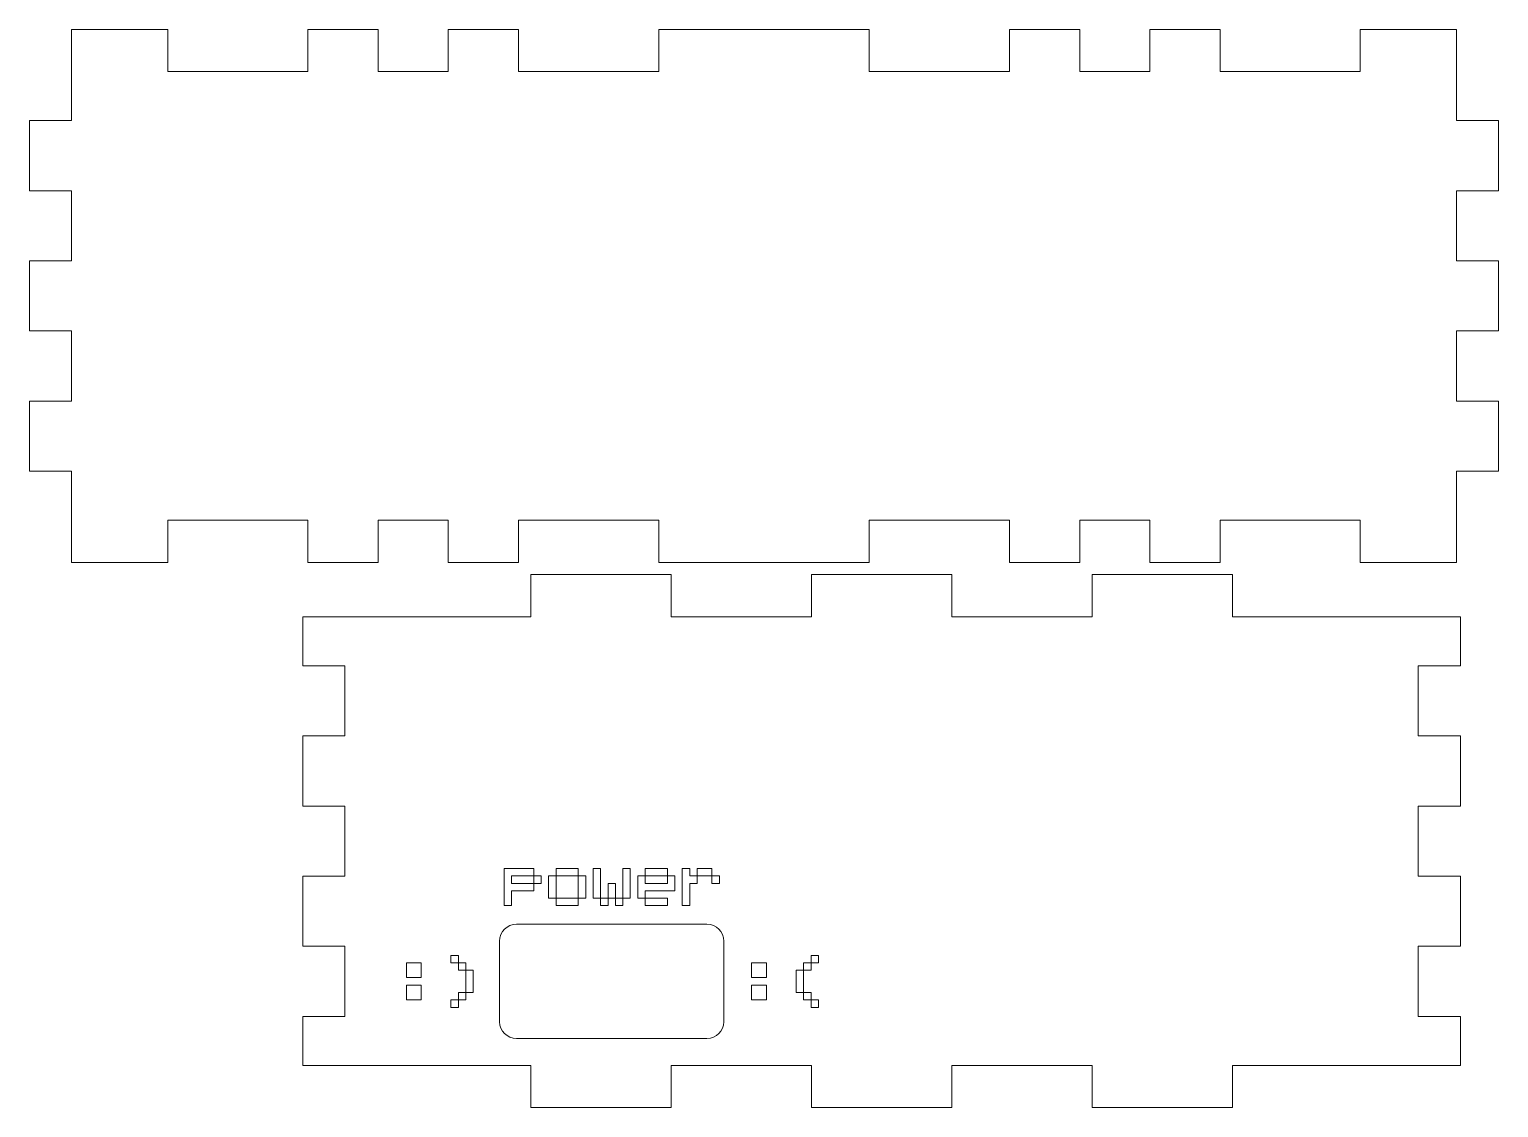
# Model space of a CAD drawing. Header units: centimetres. Extents: x -16.5 to 12.7, y -11 to 12.4.
# Drawn here: x 2.2 to 12.67, y 0.78 to 8.47 of the extents above; entities that cross this region are included whole.
import ezdxf

# ---------------------------------------------------------------- set-up
doc = ezdxf.new("R2010")
doc.units = ezdxf.units.CM
doc.header["$MEASUREMENT"] = 0
doc.layers.add('Layer 1', color=7, linetype='Continuous')

msp = doc.modelspace()

# ---------------------------------------------------------------- linework, layer by layer
at = {"layer": 'Layer 1', "color": 242, "lineweight": 9}
for points in [[(2.50311, 8.16789), (2.50311, 8.16789), (2.50311, 8.46789), (2.50311, 8.46789)], [(3.18876, 8.46789), (3.18876, 8.46789), (2.50311, 8.46789), (2.50311, 8.46789)], [(3.18876, 8.46789), (3.18876, 8.46789), (3.18876, 8.16789), (3.18876, 8.16789)], [(4.18876, 8.46789), (4.18876, 8.46789), (4.68876, 8.46789), (4.68876, 8.46789)], [(4.18876, 8.46789), (4.18876, 8.46789), (4.18876, 8.16789), (4.18876, 8.16789)], [(4.68876, 8.46789), (4.68876, 8.46789), (4.68876, 8.16789), (4.68876, 8.16789)], [(5.18876, 8.46789), (5.18876, 8.46789), (5.68876, 8.46789), (5.68876, 8.46789)], [(5.18876, 8.46789), (5.18876, 8.46789), (5.18876, 8.16789), (5.18876, 8.16789)], [(5.68876, 8.46789), (5.68876, 8.46789), (5.68876, 8.16789), (5.68876, 8.16789)], [(6.68876, 8.46789), (6.68876, 8.46789), (6.68876, 8.16789), (6.68876, 8.16789)], [(6.68876, 8.46789), (6.68876, 8.46789), (7.18876, 8.46789), (7.18876, 8.46789)], [(7.18876, 8.46789), (7.18876, 8.46789), (7.68876, 8.46789), (7.68876, 8.46789)], [(7.68876, 8.46789), (7.68876, 8.46789), (8.18876, 8.46789), (8.18876, 8.46789)], [(8.18876, 8.46789), (8.18876, 8.46789), (8.18876, 8.16789), (8.18876, 8.16789)], [(9.18876, 8.46789), (9.18876, 8.46789), (9.68876, 8.46789), (9.68876, 8.46789)], [(9.18876, 8.46789), (9.18876, 8.46789), (9.18876, 8.16789), (9.18876, 8.16789)], [(9.68876, 8.46789), (9.68876, 8.46789), (9.68876, 8.16789), (9.68876, 8.16789)], [(10.18876, 8.46789), (10.18876, 8.46789), (10.68876, 8.46789), (10.68876, 8.46789)], [(10.18876, 8.46789), (10.18876, 8.46789), (10.18876, 8.16789), (10.18876, 8.16789)], [(10.68876, 8.46789), (10.68876, 8.46789), (10.68876, 8.16789), (10.68876, 8.16789)], [(11.68876, 8.46789), (11.68876, 8.46789), (11.68876, 8.16789), (11.68876, 8.16789)], [(11.68876, 8.46789), (11.68876, 8.46789), (12.37441, 8.46789), (12.37441, 8.46789)], [(12.37441, 8.16789), (12.37441, 8.16789), (12.37441, 8.46789), (12.37441, 8.46789)], [(2.50311, 7.81789), (2.50311, 7.81789), (2.50311, 8.16789), (2.50311, 8.16789)], [(3.18876, 8.16789), (3.18876, 8.16789), (3.68876, 8.16789), (3.68876, 8.16789)], [(3.68876, 8.16789), (3.68876, 8.16789), (4.18876, 8.16789), (4.18876, 8.16789)], [(4.68876, 8.16789), (4.68876, 8.16789), (5.18876, 8.16789), (5.18876, 8.16789)], [(5.68876, 8.16789), (5.68876, 8.16789), (6.18876, 8.16789), (6.18876, 8.16789)], [(6.18876, 8.16789), (6.18876, 8.16789), (6.68876, 8.16789), (6.68876, 8.16789)], [(8.18876, 8.16789), (8.18876, 8.16789), (8.68876, 8.16789), (8.68876, 8.16789)], [(8.68876, 8.16789), (8.68876, 8.16789), (9.18876, 8.16789), (9.18876, 8.16789)], [(9.68876, 8.16789), (9.68876, 8.16789), (10.18876, 8.16789), (10.18876, 8.16789)], [(10.68876, 8.16789), (10.68876, 8.16789), (11.18876, 8.16789), (11.18876, 8.16789)], [(11.18876, 8.16789), (11.18876, 8.16789), (11.68876, 8.16789), (11.68876, 8.16789)], [(12.37441, 8.16789), (12.37441, 8.16789), (12.37441, 7.81789), (12.37441, 7.81789)], [(2.20311, 7.31789), (2.20311, 7.31789), (2.20311, 7.81789), (2.20311, 7.81789)], [(2.20311, 7.81789), (2.20311, 7.81789), (2.50311, 7.81789), (2.50311, 7.81789)], [(12.37446, 7.81789), (12.37446, 7.81789), (12.67446, 7.81789), (12.67446, 7.81789)], [(12.67442, 7.81789), (12.67442, 7.81789), (12.67442, 7.31789), (12.67442, 7.31789)], [(2.20311, 7.31789), (2.20311, 7.31789), (2.50311, 7.31789), (2.50311, 7.31789)], [(2.50311, 6.81789), (2.50311, 6.81789), (2.50311, 7.31789), (2.50311, 7.31789)], [(12.37441, 7.31789), (12.37441, 7.31789), (12.37441, 6.81789), (12.37441, 6.81789)], [(12.37446, 7.31789), (12.37446, 7.31789), (12.67446, 7.31789), (12.67446, 7.31789)], [(2.20311, 6.31789), (2.20311, 6.31789), (2.20311, 6.81789), (2.20311, 6.81789)], [(2.20311, 6.81789), (2.20311, 6.81789), (2.50311, 6.81789), (2.50311, 6.81789)], [(12.37446, 6.81789), (12.37446, 6.81789), (12.67446, 6.81789), (12.67446, 6.81789)], [(12.67442, 6.81789), (12.67442, 6.81789), (12.67442, 6.31789), (12.67442, 6.31789)], [(2.20311, 6.31789), (2.20311, 6.31789), (2.50311, 6.31789), (2.50311, 6.31789)], [(2.50311, 5.81789), (2.50311, 5.81789), (2.50311, 6.31789), (2.50311, 6.31789)], [(12.37441, 6.31789), (12.37441, 6.31789), (12.37441, 5.81789), (12.37441, 5.81789)], [(12.37446, 6.31789), (12.37446, 6.31789), (12.67446, 6.31789), (12.67446, 6.31789)], [(2.20311, 5.31789), (2.20311, 5.31789), (2.20311, 5.81789), (2.20311, 5.81789)], [(2.20311, 5.81789), (2.20311, 5.81789), (2.50311, 5.81789), (2.50311, 5.81789)], [(12.37446, 5.81789), (12.37446, 5.81789), (12.67446, 5.81789), (12.67446, 5.81789)], [(12.67442, 5.81789), (12.67442, 5.81789), (12.67442, 5.31789), (12.67442, 5.31789)], [(2.20311, 5.31789), (2.20311, 5.31789), (2.50311, 5.31789), (2.50311, 5.31789)], [(2.50311, 4.96789), (2.50311, 4.96789), (2.50311, 5.31789), (2.50311, 5.31789)], [(12.37441, 5.31789), (12.37441, 5.31789), (12.37441, 4.96789), (12.37441, 4.96789)], [(12.37446, 5.31789), (12.37446, 5.31789), (12.67446, 5.31789), (12.67446, 5.31789)], [(2.50311, 4.96789), (2.50311, 4.96789), (2.50311, 4.66789), (2.50311, 4.66789)], [(4.18851, 4.96789), (4.18851, 4.96789), (3.18876, 4.96789), (3.18876, 4.96789)], [(3.18876, 4.96789), (3.18876, 4.96789), (3.18876, 4.66789), (3.18876, 4.66789)], [(4.18851, 4.96789), (4.18851, 4.96789), (4.18849, 4.66789), (4.18849, 4.66789)], [(5.18874, 4.96789), (5.18874, 4.96789), (4.68878, 4.96789), (4.68878, 4.96789)], [(4.68878, 4.96789), (4.68878, 4.96789), (4.68878, 4.66789), (4.68878, 4.66789)], [(5.18874, 4.96789), (5.18874, 4.96789), (5.18874, 4.66789), (5.18874, 4.66789)], [(6.68876, 4.96789), (6.68876, 4.96789), (5.68876, 4.96789), (5.68876, 4.96789)], [(5.68876, 4.96789), (5.68876, 4.96789), (5.68876, 4.66789), (5.68876, 4.66789)], [(6.68876, 4.96789), (6.68876, 4.96789), (6.68876, 4.66789), (6.68876, 4.66789)], [(9.18876, 4.96789), (9.18876, 4.96789), (8.18876, 4.96789), (8.18876, 4.96789)], [(8.18876, 4.96789), (8.18876, 4.96789), (8.18876, 4.66789), (8.18876, 4.66789)], [(9.18876, 4.96789), (9.18876, 4.96789), (9.18876, 4.66789), (9.18876, 4.66789)], [(10.18874, 4.96789), (10.18874, 4.96789), (9.68876, 4.96789), (9.68876, 4.96789)], [(9.68876, 4.96789), (9.68876, 4.96789), (9.68876, 4.66789), (9.68876, 4.66789)], [(10.18874, 4.96789), (10.18874, 4.96789), (10.18874, 4.66789), (10.18874, 4.66789)], [(11.68876, 4.96789), (11.68876, 4.96789), (10.68876, 4.96789), (10.68876, 4.96789)], [(10.68876, 4.96789), (10.68876, 4.96789), (10.68876, 4.66789), (10.68876, 4.66789)], [(11.68876, 4.96789), (11.68876, 4.96789), (11.68876, 4.66789), (11.68876, 4.66789)], [(12.37441, 4.96789), (12.37441, 4.96789), (12.37441, 4.66789), (12.37441, 4.66789)], [(3.18876, 4.66789), (3.18876, 4.66789), (2.50311, 4.66789), (2.50311, 4.66789)], [(4.68878, 4.66789), (4.68878, 4.66789), (4.18849, 4.66789), (4.18849, 4.66789)], [(5.68876, 4.66789), (5.68876, 4.66789), (5.18874, 4.66789), (5.18874, 4.66789)], [(8.18876, 4.66789), (8.18876, 4.66789), (6.68876, 4.66789), (6.68876, 4.66789)], [(9.68876, 4.66789), (9.68876, 4.66789), (9.18876, 4.66789), (9.18876, 4.66789)], [(10.68876, 4.66789), (10.68876, 4.66789), (10.18874, 4.66789), (10.18874, 4.66789)], [(12.37441, 4.66789), (12.37441, 4.66789), (11.68876, 4.66789), (11.68876, 4.66789)], [(5.77686, 4.58105), (5.77686, 4.58105), (6.77686, 4.58105), (6.77686, 4.58105)], [(5.77686, 4.28105), (5.77686, 4.28105), (5.77686, 4.58105), (5.77686, 4.58105)], [(6.77686, 4.28105), (6.77686, 4.28105), (6.77686, 4.58105), (6.77686, 4.58105)], [(7.77686, 4.58105), (7.77686, 4.58105), (8.77687, 4.58105), (8.77687, 4.58105)], [(7.77686, 4.28105), (7.77686, 4.28105), (7.77686, 4.58105), (7.77686, 4.58105)], [(8.77687, 4.28105), (8.77687, 4.28105), (8.77687, 4.58105), (8.77687, 4.58105)], [(9.77686, 4.58105), (9.77686, 4.58105), (10.77686, 4.58105), (10.77686, 4.58105)], [(9.77686, 4.28105), (9.77686, 4.28105), (9.77686, 4.58105), (9.77686, 4.58105)], [(10.77686, 4.28105), (10.77686, 4.28105), (10.77686, 4.58105), (10.77686, 4.58105)], [(6.77686, 4.28105), (6.77686, 4.28105), (7.77686, 4.28105), (7.77686, 4.28105)], [(8.77687, 4.28105), (8.77687, 4.28105), (9.77686, 4.28105), (9.77686, 4.28105)], [(4.45186, 3.93103), (4.45186, 3.93103), (4.15186, 3.93103), (4.15186, 3.93103)], [(4.45186, 3.43105), (4.45186, 3.43105), (4.45186, 3.93103), (4.45186, 3.93103)], [(12.10186, 3.93105), (12.10186, 3.93105), (12.10186, 3.43105), (12.10186, 3.43105)], [(12.10186, 3.93105), (12.10186, 3.93105), (12.40186, 3.93105), (12.40186, 3.93105)], [(4.15186, 2.93105), (4.15186, 2.93105), (4.15186, 3.43105), (4.15186, 3.43105)], [(4.45186, 3.43105), (4.45186, 3.43105), (4.15186, 3.43105), (4.15186, 3.43105)], [(12.10186, 3.43105), (12.10186, 3.43105), (12.40186, 3.43105), (12.40186, 3.43105)], [(12.10186, 3.43105), (12.10186, 3.43105), (12.40186, 3.43105), (12.40186, 3.43105)], [(12.40186, 3.43105), (12.40186, 3.43105), (12.40186, 2.93105), (12.40186, 2.93105)], [(4.45186, 2.93105), (4.45186, 2.93105), (4.15186, 2.93105), (4.15186, 2.93105)], [(4.45186, 2.43105), (4.45186, 2.43105), (4.45186, 2.93105), (4.45186, 2.93105)], [(12.10186, 2.93105), (12.10186, 2.93105), (12.10186, 2.43105), (12.10186, 2.43105)], [(12.10186, 2.93105), (12.10186, 2.93105), (12.40186, 2.93105), (12.40186, 2.93105)], [(4.15186, 1.93105), (4.15186, 1.93105), (4.15186, 2.43105), (4.15186, 2.43105)], [(4.45186, 2.43105), (4.45186, 2.43105), (4.15186, 2.43105), (4.15186, 2.43105)], [(12.10186, 2.43105), (12.10186, 2.43105), (12.40186, 2.43105), (12.40186, 2.43105)], [(12.40186, 2.43105), (12.40186, 2.43105), (12.40186, 1.93105), (12.40186, 1.93105)], [(4.45186, 1.93105), (4.45186, 1.93105), (4.15186, 1.93105), (4.15186, 1.93105)], [(4.45186, 1.43105), (4.45186, 1.43105), (4.45186, 1.93105), (4.45186, 1.93105)], [(12.10186, 1.93105), (12.10186, 1.93105), (12.10186, 1.43105), (12.10186, 1.43105)], [(12.10186, 1.93105), (12.10186, 1.93105), (12.40186, 1.93105), (12.40186, 1.93105)], [(4.45186, 1.43105), (4.45186, 1.43105), (4.15186, 1.43105), (4.15186, 1.43105)], [(12.10186, 1.43105), (12.10186, 1.43105), (12.40186, 1.43105), (12.40186, 1.43105)], [(5.77686, 0.78105), (5.77686, 0.78105), (5.77686, 1.08105), (5.77686, 1.08105)], [(7.77686, 1.08105), (7.77686, 1.08105), (6.77686, 1.08105), (6.77686, 1.08105)], [(6.77686, 0.78105), (6.77686, 0.78105), (6.77686, 1.08105), (6.77686, 1.08105)], [(7.77686, 0.78105), (7.77686, 0.78105), (7.77686, 1.08105), (7.77686, 1.08105)], [(9.77686, 1.08105), (9.77686, 1.08105), (8.77686, 1.08105), (8.77686, 1.08105)], [(8.77686, 0.78105), (8.77686, 0.78105), (8.77686, 1.08105), (8.77686, 1.08105)], [(9.77686, 0.78105), (9.77686, 0.78105), (9.77686, 1.08105), (9.77686, 1.08105)], [(10.77686, 0.78105), (10.77686, 0.78105), (10.77686, 1.08105), (10.77686, 1.08105)], [(6.77686, 0.78105), (6.77686, 0.78105), (5.77686, 0.78105), (5.77686, 0.78105)], [(8.77686, 0.78105), (8.77686, 0.78105), (7.77686, 0.78105), (7.77686, 0.78105)], [(10.77686, 0.78105), (10.77686, 0.78105), (9.77686, 0.78105), (9.77686, 0.78105)]]:
    msp.add_open_spline(points, degree=3, dxfattribs=at)
for points, knots in [([(4.15186, 3.93103), (4.15186, 3.93103), (4.15186, 4.28105), (4.15186, 4.28105), (4.15186, 4.28105), (4.15186, 4.28105), (5.77686, 4.28105), (5.77686, 4.28105)], [0, 0, 0, 0, 0.33333333, 0.33333333, 0.33333333, 0.33333333, 1, 1, 1, 1]), ([(10.77686, 4.28105), (10.77686, 4.28105), (12.40186, 4.28105), (12.40186, 4.28105), (12.40186, 4.28105), (12.40186, 4.28105), (12.40186, 3.93105), (12.40186, 3.93105)], [0, 0, 0, 0, 0.33333333, 0.33333333, 0.33333333, 0.33333333, 1, 1, 1, 1]), ([(5.55442, 1.39363), (5.55442, 1.39363), (5.55442, 1.96855), (5.55442, 1.96855), (5.55442, 1.96855), (5.55442, 2.03455), (5.60842, 2.08855), (5.67442, 2.08855), (5.67442, 2.08855), (5.67442, 2.08855), (7.0325, 2.08855), (7.0325, 2.08855), (7.0325, 2.08855), (7.0985, 2.08855), (7.1525, 2.03455), (7.1525, 1.96855), (7.1525, 1.96855), (7.1525, 1.96855), (7.1525, 1.39363), (7.1525, 1.39363), (7.1525, 1.39363), (7.1525, 1.32763), (7.0985, 1.27363), (7.0325, 1.27363), (7.0325, 1.27363), (7.0325, 1.27363), (5.67442, 1.27363), (5.67442, 1.27363), (5.67442, 1.27363), (5.60842, 1.27363), (5.55442, 1.32763), (5.55442, 1.39363)], [0, 0, 0, 0, 0.11111111, 0.11111111, 0.11111111, 0.11111111, 0.22222222, 0.22222222, 0.22222222, 0.22222222, 0.33333333, 0.33333333, 0.33333333, 0.33333333, 0.44444444, 0.44444444, 0.44444444, 0.44444444, 0.55555556, 0.55555556, 0.55555556, 0.55555556, 0.66666667, 0.66666667, 0.66666667, 0.66666667, 0.77777778, 0.77777778, 0.77777778, 0.77777778, 1, 1, 1, 1]), ([(5.77686, 1.08105), (5.77686, 1.08105), (4.15186, 1.08105), (4.15186, 1.08105), (4.15186, 1.08105), (4.15186, 1.08105), (4.15186, 1.43105), (4.15186, 1.43105)], [0, 0, 0, 0, 0.33333333, 0.33333333, 0.33333333, 0.33333333, 1, 1, 1, 1]), ([(12.40186, 1.43105), (12.40186, 1.43105), (12.40186, 1.08105), (12.40186, 1.08105), (12.40186, 1.08105), (12.40186, 1.08105), (10.77686, 1.08105), (10.77686, 1.08105)], [0, 0, 0, 0, 0.33333333, 0.33333333, 0.33333333, 0.33333333, 1, 1, 1, 1])]:
    msp.add_open_spline(points, degree=3, knots=knots, dxfattribs=at)
at = {"layer": 'Layer 1', "color": 250, "lineweight": 9}
for points, knots in [([(5.58617, 2.22102), (5.58617, 2.22102), (5.58617, 2.4856), (5.58617, 2.4856), (5.58617, 2.4856), (5.58617, 2.4856), (5.79784, 2.4856), (5.79784, 2.4856), (5.79784, 2.4856), (5.79784, 2.4856), (5.79784, 2.43269), (5.79784, 2.43269), (5.79784, 2.43269), (5.79784, 2.43269), (5.63909, 2.43269), (5.63909, 2.43269), (5.63909, 2.43269), (5.63909, 2.43269), (5.63909, 2.37977), (5.63909, 2.37977), (5.63909, 2.37977), (5.63909, 2.37977), (5.79784, 2.37977), (5.79784, 2.37977), (5.79784, 2.37977), (5.79784, 2.37977), (5.79784, 2.32685), (5.79784, 2.32685), (5.79784, 2.32685), (5.79784, 2.32685), (5.63909, 2.32685), (5.63909, 2.32685), (5.63909, 2.32685), (5.63909, 2.32685), (5.63909, 2.22102), (5.63909, 2.22102), (5.63909, 2.22102), (5.63909, 2.22102), (5.58617, 2.22102), (5.58617, 2.22102)], [0, 0, 0, 0, 0.09090909, 0.09090909, 0.09090909, 0.09090909, 0.18181818, 0.18181818, 0.18181818, 0.18181818, 0.27272727, 0.27272727, 0.27272727, 0.27272727, 0.36363636, 0.36363636, 0.36363636, 0.36363636, 0.45454545, 0.45454545, 0.45454545, 0.45454545, 0.54545455, 0.54545455, 0.54545455, 0.54545455, 0.63636364, 0.63636364, 0.63636364, 0.63636364, 0.72727273, 0.72727273, 0.72727273, 0.72727273, 0.81818182, 0.81818182, 0.81818182, 0.81818182, 1, 1, 1, 1]), ([(5.79784, 2.37977), (5.79784, 2.37977), (5.79784, 2.43269), (5.79784, 2.43269), (5.79784, 2.43269), (5.79784, 2.43269), (5.85075, 2.43269), (5.85075, 2.43269), (5.85075, 2.43269), (5.85075, 2.43269), (5.85075, 2.37977), (5.85075, 2.37977), (5.85075, 2.37977), (5.85075, 2.37977), (5.79784, 2.37977), (5.79784, 2.37977)], [0, 0, 0, 0, 0.2, 0.2, 0.2, 0.2, 0.4, 0.4, 0.4, 0.4, 0.6, 0.6, 0.6, 0.6, 1, 1, 1, 1]), ([(5.90367, 2.27394), (5.90367, 2.27394), (5.90367, 2.43269), (5.90367, 2.43269), (5.90367, 2.43269), (5.90367, 2.43269), (5.95659, 2.43269), (5.95659, 2.43269), (5.95659, 2.43269), (5.95659, 2.43269), (5.95659, 2.27394), (5.95659, 2.27394), (5.95659, 2.27394), (5.95659, 2.27394), (5.90367, 2.27394), (5.90367, 2.27394)], [0, 0, 0, 0, 0.2, 0.2, 0.2, 0.2, 0.4, 0.4, 0.4, 0.4, 0.6, 0.6, 0.6, 0.6, 1, 1, 1, 1]), ([(5.95659, 2.43269), (5.95659, 2.43269), (5.95659, 2.4856), (5.95659, 2.4856), (5.95659, 2.4856), (5.95659, 2.4856), (6.11534, 2.4856), (6.11534, 2.4856), (6.11534, 2.4856), (6.11534, 2.4856), (6.11534, 2.43269), (6.11534, 2.43269), (6.11534, 2.43269), (6.11534, 2.43269), (5.95659, 2.43269), (5.95659, 2.43269)], [0, 0, 0, 0, 0.2, 0.2, 0.2, 0.2, 0.4, 0.4, 0.4, 0.4, 0.6, 0.6, 0.6, 0.6, 1, 1, 1, 1]), ([(6.11534, 2.27394), (6.11534, 2.27394), (6.11534, 2.43269), (6.11534, 2.43269), (6.11534, 2.43269), (6.11534, 2.43269), (6.16825, 2.43269), (6.16825, 2.43269), (6.16825, 2.43269), (6.16825, 2.43269), (6.16825, 2.27394), (6.16825, 2.27394), (6.16825, 2.27394), (6.16825, 2.27394), (6.11534, 2.27394), (6.11534, 2.27394)], [0, 0, 0, 0, 0.2, 0.2, 0.2, 0.2, 0.4, 0.4, 0.4, 0.4, 0.6, 0.6, 0.6, 0.6, 1, 1, 1, 1]), ([(6.22117, 2.27394), (6.22117, 2.27394), (6.22117, 2.4856), (6.22117, 2.4856), (6.22117, 2.4856), (6.22117, 2.4856), (6.27409, 2.4856), (6.27409, 2.4856), (6.27409, 2.4856), (6.27409, 2.4856), (6.27409, 2.27394), (6.27409, 2.27394), (6.27409, 2.27394), (6.27409, 2.27394), (6.22117, 2.27394), (6.22117, 2.27394)], [0, 0, 0, 0, 0.2, 0.2, 0.2, 0.2, 0.4, 0.4, 0.4, 0.4, 0.6, 0.6, 0.6, 0.6, 1, 1, 1, 1]), ([(6.43284, 2.27394), (6.43284, 2.27394), (6.43284, 2.4856), (6.43284, 2.4856), (6.43284, 2.4856), (6.43284, 2.4856), (6.48575, 2.4856), (6.48575, 2.4856), (6.48575, 2.4856), (6.48575, 2.4856), (6.48575, 2.27394), (6.48575, 2.27394), (6.48575, 2.27394), (6.48575, 2.27394), (6.43284, 2.27394), (6.43284, 2.27394)], [0, 0, 0, 0, 0.2, 0.2, 0.2, 0.2, 0.4, 0.4, 0.4, 0.4, 0.6, 0.6, 0.6, 0.6, 1, 1, 1, 1]), ([(6.53867, 2.27394), (6.53867, 2.27394), (6.53867, 2.43269), (6.53867, 2.43269), (6.53867, 2.43269), (6.53867, 2.43269), (6.59159, 2.43269), (6.59159, 2.43269), (6.59159, 2.43269), (6.59159, 2.43269), (6.59159, 2.37977), (6.59159, 2.37977), (6.59159, 2.37977), (6.59159, 2.37977), (6.75034, 2.37977), (6.75034, 2.37977), (6.75034, 2.37977), (6.75034, 2.37977), (6.75034, 2.43269), (6.75034, 2.43269), (6.75034, 2.43269), (6.75034, 2.43269), (6.80325, 2.43269), (6.80325, 2.43269), (6.80325, 2.43269), (6.80325, 2.43269), (6.80325, 2.32685), (6.80325, 2.32685), (6.80325, 2.32685), (6.80325, 2.32685), (6.59159, 2.32685), (6.59159, 2.32685), (6.59159, 2.32685), (6.59159, 2.32685), (6.59159, 2.27394), (6.59159, 2.27394), (6.59159, 2.27394), (6.59159, 2.27394), (6.53867, 2.27394), (6.53867, 2.27394)], [0, 0, 0, 0, 0.09090909, 0.09090909, 0.09090909, 0.09090909, 0.18181818, 0.18181818, 0.18181818, 0.18181818, 0.27272727, 0.27272727, 0.27272727, 0.27272727, 0.36363636, 0.36363636, 0.36363636, 0.36363636, 0.45454545, 0.45454545, 0.45454545, 0.45454545, 0.54545455, 0.54545455, 0.54545455, 0.54545455, 0.63636364, 0.63636364, 0.63636364, 0.63636364, 0.72727273, 0.72727273, 0.72727273, 0.72727273, 0.81818182, 0.81818182, 0.81818182, 0.81818182, 1, 1, 1, 1]), ([(6.59159, 2.43269), (6.59159, 2.43269), (6.59159, 2.4856), (6.59159, 2.4856), (6.59159, 2.4856), (6.59159, 2.4856), (6.75034, 2.4856), (6.75034, 2.4856), (6.75034, 2.4856), (6.75034, 2.4856), (6.75034, 2.43269), (6.75034, 2.43269), (6.75034, 2.43269), (6.75034, 2.43269), (6.59159, 2.43269), (6.59159, 2.43269)], [0, 0, 0, 0, 0.2, 0.2, 0.2, 0.2, 0.4, 0.4, 0.4, 0.4, 0.6, 0.6, 0.6, 0.6, 1, 1, 1, 1]), ([(6.85617, 2.22102), (6.85617, 2.22102), (6.85617, 2.4856), (6.85617, 2.4856), (6.85617, 2.4856), (6.85617, 2.4856), (6.90909, 2.4856), (6.90909, 2.4856), (6.90909, 2.4856), (6.90909, 2.4856), (6.90909, 2.43269), (6.90909, 2.43269), (6.90909, 2.43269), (6.90909, 2.43269), (6.962, 2.43269), (6.962, 2.43269), (6.962, 2.43269), (6.962, 2.43269), (6.962, 2.37977), (6.962, 2.37977), (6.962, 2.37977), (6.962, 2.37977), (6.90909, 2.37977), (6.90909, 2.37977), (6.90909, 2.37977), (6.90909, 2.37977), (6.90909, 2.22102), (6.90909, 2.22102), (6.90909, 2.22102), (6.90909, 2.22102), (6.85617, 2.22102), (6.85617, 2.22102)], [0, 0, 0, 0, 0.11111111, 0.11111111, 0.11111111, 0.11111111, 0.22222222, 0.22222222, 0.22222222, 0.22222222, 0.33333333, 0.33333333, 0.33333333, 0.33333333, 0.44444444, 0.44444444, 0.44444444, 0.44444444, 0.55555556, 0.55555556, 0.55555556, 0.55555556, 0.66666667, 0.66666667, 0.66666667, 0.66666667, 0.77777778, 0.77777778, 0.77777778, 0.77777778, 1, 1, 1, 1]), ([(6.962, 2.43269), (6.962, 2.43269), (6.962, 2.4856), (6.962, 2.4856), (6.962, 2.4856), (6.962, 2.4856), (7.06784, 2.4856), (7.06784, 2.4856), (7.06784, 2.4856), (7.06784, 2.4856), (7.06784, 2.43269), (7.06784, 2.43269), (7.06784, 2.43269), (7.06784, 2.43269), (6.962, 2.43269), (6.962, 2.43269)], [0, 0, 0, 0, 0.2, 0.2, 0.2, 0.2, 0.4, 0.4, 0.4, 0.4, 0.6, 0.6, 0.6, 0.6, 1, 1, 1, 1]), ([(7.06784, 2.37977), (7.06784, 2.37977), (7.06784, 2.43269), (7.06784, 2.43269), (7.06784, 2.43269), (7.06784, 2.43269), (7.12075, 2.43269), (7.12075, 2.43269), (7.12075, 2.43269), (7.12075, 2.43269), (7.12075, 2.37977), (7.12075, 2.37977), (7.12075, 2.37977), (7.12075, 2.37977), (7.06784, 2.37977), (7.06784, 2.37977)], [0, 0, 0, 0, 0.2, 0.2, 0.2, 0.2, 0.4, 0.4, 0.4, 0.4, 0.6, 0.6, 0.6, 0.6, 1, 1, 1, 1]), ([(6.327, 2.27394), (6.327, 2.27394), (6.327, 2.37977), (6.327, 2.37977), (6.327, 2.37977), (6.327, 2.37977), (6.37992, 2.37977), (6.37992, 2.37977), (6.37992, 2.37977), (6.37992, 2.37977), (6.37992, 2.27394), (6.37992, 2.27394), (6.37992, 2.27394), (6.37992, 2.27394), (6.327, 2.27394), (6.327, 2.27394)], [0, 0, 0, 0, 0.2, 0.2, 0.2, 0.2, 0.4, 0.4, 0.4, 0.4, 0.6, 0.6, 0.6, 0.6, 1, 1, 1, 1]), ([(5.95659, 2.22102), (5.95659, 2.22102), (5.95659, 2.27394), (5.95659, 2.27394), (5.95659, 2.27394), (5.95659, 2.27394), (6.11534, 2.27394), (6.11534, 2.27394), (6.11534, 2.27394), (6.11534, 2.27394), (6.11534, 2.22102), (6.11534, 2.22102), (6.11534, 2.22102), (6.11534, 2.22102), (5.95659, 2.22102), (5.95659, 2.22102)], [0, 0, 0, 0, 0.2, 0.2, 0.2, 0.2, 0.4, 0.4, 0.4, 0.4, 0.6, 0.6, 0.6, 0.6, 1, 1, 1, 1]), ([(6.27409, 2.22102), (6.27409, 2.22102), (6.27409, 2.27394), (6.27409, 2.27394), (6.27409, 2.27394), (6.27409, 2.27394), (6.327, 2.27394), (6.327, 2.27394), (6.327, 2.27394), (6.327, 2.27394), (6.327, 2.22102), (6.327, 2.22102), (6.327, 2.22102), (6.327, 2.22102), (6.27409, 2.22102), (6.27409, 2.22102)], [0, 0, 0, 0, 0.2, 0.2, 0.2, 0.2, 0.4, 0.4, 0.4, 0.4, 0.6, 0.6, 0.6, 0.6, 1, 1, 1, 1]), ([(6.37992, 2.22102), (6.37992, 2.22102), (6.37992, 2.27394), (6.37992, 2.27394), (6.37992, 2.27394), (6.37992, 2.27394), (6.43284, 2.27394), (6.43284, 2.27394), (6.43284, 2.27394), (6.43284, 2.27394), (6.43284, 2.22102), (6.43284, 2.22102), (6.43284, 2.22102), (6.43284, 2.22102), (6.37992, 2.22102), (6.37992, 2.22102)], [0, 0, 0, 0, 0.2, 0.2, 0.2, 0.2, 0.4, 0.4, 0.4, 0.4, 0.6, 0.6, 0.6, 0.6, 1, 1, 1, 1]), ([(6.59159, 2.22102), (6.59159, 2.22102), (6.59159, 2.27394), (6.59159, 2.27394), (6.59159, 2.27394), (6.59159, 2.27394), (6.75034, 2.27394), (6.75034, 2.27394), (6.75034, 2.27394), (6.75034, 2.27394), (6.75034, 2.22102), (6.75034, 2.22102), (6.75034, 2.22102), (6.75034, 2.22102), (6.59159, 2.22102), (6.59159, 2.22102)], [0, 0, 0, 0, 0.2, 0.2, 0.2, 0.2, 0.4, 0.4, 0.4, 0.4, 0.6, 0.6, 0.6, 0.6, 1, 1, 1, 1]), ([(4.8901, 1.70755), (4.8901, 1.70755), (4.8901, 1.81338), (4.8901, 1.81338), (4.8901, 1.81338), (4.8901, 1.81338), (4.99593, 1.81338), (4.99593, 1.81338), (4.99593, 1.81338), (4.99593, 1.81338), (4.99593, 1.70755), (4.99593, 1.70755), (4.99593, 1.70755), (4.99593, 1.70755), (4.8901, 1.70755), (4.8901, 1.70755)], [0, 0, 0, 0, 0.2, 0.2, 0.2, 0.2, 0.4, 0.4, 0.4, 0.4, 0.6, 0.6, 0.6, 0.6, 1, 1, 1, 1]), ([(5.2076, 1.81338), (5.2076, 1.81338), (5.2076, 1.86629), (5.2076, 1.86629), (5.2076, 1.86629), (5.2076, 1.86629), (5.26051, 1.86629), (5.26051, 1.86629), (5.26051, 1.86629), (5.26051, 1.86629), (5.26051, 1.81338), (5.26051, 1.81338), (5.26051, 1.81338), (5.26051, 1.81338), (5.2076, 1.81338), (5.2076, 1.81338)], [0, 0, 0, 0, 0.2, 0.2, 0.2, 0.2, 0.4, 0.4, 0.4, 0.4, 0.6, 0.6, 0.6, 0.6, 1, 1, 1, 1]), ([(5.26051, 1.76046), (5.26051, 1.76046), (5.26051, 1.81338), (5.26051, 1.81338), (5.26051, 1.81338), (5.26051, 1.81338), (5.31343, 1.81338), (5.31343, 1.81338), (5.31343, 1.81338), (5.31343, 1.81338), (5.31343, 1.76046), (5.31343, 1.76046), (5.31343, 1.76046), (5.31343, 1.76046), (5.26051, 1.76046), (5.26051, 1.76046)], [0, 0, 0, 0, 0.2, 0.2, 0.2, 0.2, 0.4, 0.4, 0.4, 0.4, 0.6, 0.6, 0.6, 0.6, 1, 1, 1, 1]), ([(7.35057, 1.70755), (7.35057, 1.70755), (7.35057, 1.81338), (7.35057, 1.81338), (7.35057, 1.81338), (7.35057, 1.81338), (7.4564, 1.81338), (7.4564, 1.81338), (7.4564, 1.81338), (7.4564, 1.81338), (7.4564, 1.70755), (7.4564, 1.70755), (7.4564, 1.70755), (7.4564, 1.70755), (7.35057, 1.70755), (7.35057, 1.70755)], [0, 0, 0, 0, 0.2, 0.2, 0.2, 0.2, 0.4, 0.4, 0.4, 0.4, 0.6, 0.6, 0.6, 0.6, 1, 1, 1, 1]), ([(7.72098, 1.76046), (7.72098, 1.76046), (7.72098, 1.81338), (7.72098, 1.81338), (7.72098, 1.81338), (7.72098, 1.81338), (7.7739, 1.81338), (7.7739, 1.81338), (7.7739, 1.81338), (7.7739, 1.81338), (7.7739, 1.76046), (7.7739, 1.76046), (7.7739, 1.76046), (7.7739, 1.76046), (7.72098, 1.76046), (7.72098, 1.76046)], [0, 0, 0, 0, 0.2, 0.2, 0.2, 0.2, 0.4, 0.4, 0.4, 0.4, 0.6, 0.6, 0.6, 0.6, 1, 1, 1, 1]), ([(7.7739, 1.81338), (7.7739, 1.81338), (7.7739, 1.86629), (7.7739, 1.86629), (7.7739, 1.86629), (7.7739, 1.86629), (7.82682, 1.86629), (7.82682, 1.86629), (7.82682, 1.86629), (7.82682, 1.86629), (7.82682, 1.81338), (7.82682, 1.81338), (7.82682, 1.81338), (7.82682, 1.81338), (7.7739, 1.81338), (7.7739, 1.81338)], [0, 0, 0, 0, 0.2, 0.2, 0.2, 0.2, 0.4, 0.4, 0.4, 0.4, 0.6, 0.6, 0.6, 0.6, 1, 1, 1, 1]), ([(5.31343, 1.60171), (5.31343, 1.60171), (5.31343, 1.76046), (5.31343, 1.76046), (5.31343, 1.76046), (5.31343, 1.76046), (5.36635, 1.76046), (5.36635, 1.76046), (5.36635, 1.76046), (5.36635, 1.76046), (5.36635, 1.60171), (5.36635, 1.60171), (5.36635, 1.60171), (5.36635, 1.60171), (5.31343, 1.60171), (5.31343, 1.60171)], [0, 0, 0, 0, 0.2, 0.2, 0.2, 0.2, 0.4, 0.4, 0.4, 0.4, 0.6, 0.6, 0.6, 0.6, 1, 1, 1, 1]), ([(7.66807, 1.60171), (7.66807, 1.60171), (7.66807, 1.76046), (7.66807, 1.76046), (7.66807, 1.76046), (7.66807, 1.76046), (7.72098, 1.76046), (7.72098, 1.76046), (7.72098, 1.76046), (7.72098, 1.76046), (7.72098, 1.60171), (7.72098, 1.60171), (7.72098, 1.60171), (7.72098, 1.60171), (7.66807, 1.60171), (7.66807, 1.60171)], [0, 0, 0, 0, 0.2, 0.2, 0.2, 0.2, 0.4, 0.4, 0.4, 0.4, 0.6, 0.6, 0.6, 0.6, 1, 1, 1, 1]), ([(4.8901, 1.5488), (4.8901, 1.5488), (4.8901, 1.65463), (4.8901, 1.65463), (4.8901, 1.65463), (4.8901, 1.65463), (4.99593, 1.65463), (4.99593, 1.65463), (4.99593, 1.65463), (4.99593, 1.65463), (4.99593, 1.5488), (4.99593, 1.5488), (4.99593, 1.5488), (4.99593, 1.5488), (4.8901, 1.5488), (4.8901, 1.5488)], [0, 0, 0, 0, 0.2, 0.2, 0.2, 0.2, 0.4, 0.4, 0.4, 0.4, 0.6, 0.6, 0.6, 0.6, 1, 1, 1, 1]), ([(5.26051, 1.5488), (5.26051, 1.5488), (5.26051, 1.60171), (5.26051, 1.60171), (5.26051, 1.60171), (5.26051, 1.60171), (5.31343, 1.60171), (5.31343, 1.60171), (5.31343, 1.60171), (5.31343, 1.60171), (5.31343, 1.5488), (5.31343, 1.5488), (5.31343, 1.5488), (5.31343, 1.5488), (5.26051, 1.5488), (5.26051, 1.5488)], [0, 0, 0, 0, 0.2, 0.2, 0.2, 0.2, 0.4, 0.4, 0.4, 0.4, 0.6, 0.6, 0.6, 0.6, 1, 1, 1, 1]), ([(7.35057, 1.5488), (7.35057, 1.5488), (7.35057, 1.65463), (7.35057, 1.65463), (7.35057, 1.65463), (7.35057, 1.65463), (7.4564, 1.65463), (7.4564, 1.65463), (7.4564, 1.65463), (7.4564, 1.65463), (7.4564, 1.5488), (7.4564, 1.5488), (7.4564, 1.5488), (7.4564, 1.5488), (7.35057, 1.5488), (7.35057, 1.5488)], [0, 0, 0, 0, 0.2, 0.2, 0.2, 0.2, 0.4, 0.4, 0.4, 0.4, 0.6, 0.6, 0.6, 0.6, 1, 1, 1, 1]), ([(7.72098, 1.5488), (7.72098, 1.5488), (7.72098, 1.60171), (7.72098, 1.60171), (7.72098, 1.60171), (7.72098, 1.60171), (7.7739, 1.60171), (7.7739, 1.60171), (7.7739, 1.60171), (7.7739, 1.60171), (7.7739, 1.5488), (7.7739, 1.5488), (7.7739, 1.5488), (7.7739, 1.5488), (7.72098, 1.5488), (7.72098, 1.5488)], [0, 0, 0, 0, 0.2, 0.2, 0.2, 0.2, 0.4, 0.4, 0.4, 0.4, 0.6, 0.6, 0.6, 0.6, 1, 1, 1, 1]), ([(5.2076, 1.49588), (5.2076, 1.49588), (5.2076, 1.5488), (5.2076, 1.5488), (5.2076, 1.5488), (5.2076, 1.5488), (5.26051, 1.5488), (5.26051, 1.5488), (5.26051, 1.5488), (5.26051, 1.5488), (5.26051, 1.49588), (5.26051, 1.49588), (5.26051, 1.49588), (5.26051, 1.49588), (5.2076, 1.49588), (5.2076, 1.49588)], [0, 0, 0, 0, 0.2, 0.2, 0.2, 0.2, 0.4, 0.4, 0.4, 0.4, 0.6, 0.6, 0.6, 0.6, 1, 1, 1, 1]), ([(7.7739, 1.49588), (7.7739, 1.49588), (7.7739, 1.5488), (7.7739, 1.5488), (7.7739, 1.5488), (7.7739, 1.5488), (7.82682, 1.5488), (7.82682, 1.5488), (7.82682, 1.5488), (7.82682, 1.5488), (7.82682, 1.49588), (7.82682, 1.49588), (7.82682, 1.49588), (7.82682, 1.49588), (7.7739, 1.49588), (7.7739, 1.49588)], [0, 0, 0, 0, 0.2, 0.2, 0.2, 0.2, 0.4, 0.4, 0.4, 0.4, 0.6, 0.6, 0.6, 0.6, 1, 1, 1, 1])]:
    msp.add_open_spline(points, degree=3, knots=knots, dxfattribs=at)

doc.saveas('drawing.dxf')
